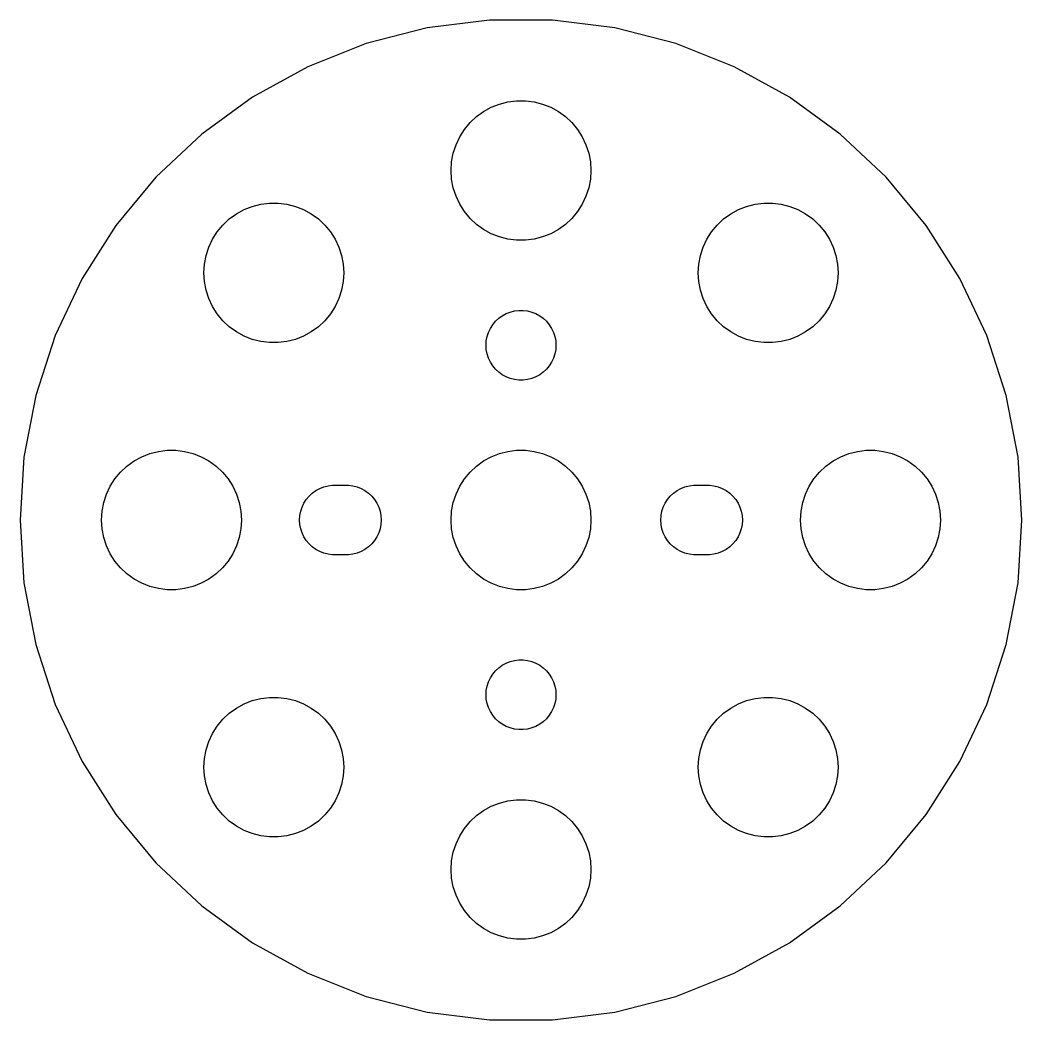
# Model space of a CAD drawing. Header units: metres. Extents: x -22 to 22, y -21 to 351.
# Drawn here: x -21.5 to 21.5, y 308.54 to 351.46 of the extents above; entities that cross this region are included whole.
import ezdxf

# ---------------------------------------------------------------- set-up
doc = ezdxf.new("R2010")
doc.units = ezdxf.units.M

msp = doc.modelspace()

# ---------------------------------------------------------------- linework, layer by layer
for p, q in [((-1.34999, 351.458), (-4.02869, 351.119)), ((1.34999, 351.458), (-1.34999, 351.458)), ((4.02869, 351.119), (1.34999, 351.458)), ((-4.02869, 351.119), (-6.64386, 350.448)), ((6.64386, 350.448), (4.02869, 351.119)), ((-6.64386, 350.448), (-9.15425, 349.454)), ((9.15425, 349.454), (6.64386, 350.448)), ((-9.15425, 349.454), (-11.5203, 348.153)), ((11.5203, 348.153), (9.15425, 349.454)), ((-11.5203, 348.153), (-13.7046, 346.566)), ((-0.927048, 347.853), (-0.562134, 347.947)), ((-0.562134, 347.947), (-0.18837, 347.994)), ((-0.18837, 347.994), (0.18837, 347.994)), ((0.18837, 347.994), (0.562134, 347.947)), ((0.562134, 347.947), (0.927048, 347.853)), ((13.7046, 346.566), (11.5203, 348.153)), ((-1.91226, 347.312), (-1.60747, 347.533)), ((-1.60747, 347.533), (-1.27733, 347.714)), ((-1.27733, 347.714), (-0.927048, 347.853)), ((0.927048, 347.853), (1.27733, 347.714)), ((1.27733, 347.714), (1.60747, 347.533)), ((1.60747, 347.533), (1.91226, 347.312)), ((-2.42705, 346.763), (-2.1869, 347.054)), ((-2.1869, 347.054), (-1.91226, 347.312)), ((1.91226, 347.312), (2.1869, 347.054)), ((2.1869, 347.054), (2.42705, 346.763)), ((-2.62891, 346.445), (-2.42705, 346.763)), ((2.42705, 346.763), (2.62891, 346.445)), ((-13.7046, 346.566), (-15.6728, 344.718)), ((-2.78932, 346.104), (-2.62891, 346.445)), ((2.62891, 346.445), (2.78932, 346.104)), ((15.6728, 344.718), (13.7046, 346.566)), ((-2.97633, 345.376), (-2.90575, 345.746)), ((-2.90575, 345.746), (-2.78932, 346.104)), ((2.78932, 346.104), (2.90575, 345.746)), ((2.90575, 345.746), (2.97633, 345.376)), ((-3, 345), (-2.97633, 345.376)), ((2.97633, 345.376), (3, 345)), ((-2.97633, 344.624), (-3, 345)), ((3, 345), (2.97633, 344.624)), ((-15.6728, 344.718), (-17.3939, 342.637)), ((-2.90575, 344.254), (-2.97633, 344.624)), ((2.97633, 344.624), (2.90575, 344.254)), ((17.3939, 342.637), (15.6728, 344.718)), ((-2.78932, 343.896), (-2.90575, 344.254)), ((2.90575, 344.254), (2.78932, 343.896)), ((-11.1691, 343.554), (-10.7954, 343.601)), ((-10.7954, 343.601), (-10.4186, 343.601)), ((-10.4186, 343.601), (-10.0448, 343.554)), ((-2.62891, 343.555), (-2.78932, 343.896)), ((2.78932, 343.896), (2.62891, 343.555)), ((10.0448, 343.554), (10.4186, 343.601)), ((10.4186, 343.601), (10.7954, 343.601)), ((10.7954, 343.601), (11.1691, 343.554)), ((-12.5193, 342.919), (-12.2145, 343.14)), ((-12.2145, 343.14), (-11.8843, 343.321)), ((-11.8843, 343.321), (-11.534, 343.46)), ((-11.534, 343.46), (-11.1691, 343.554)), ((-10.0448, 343.554), (-9.67995, 343.46)), ((-9.67995, 343.46), (-9.32965, 343.321)), ((-9.32965, 343.321), (-8.99951, 343.14)), ((-8.99951, 343.14), (-8.69472, 342.919)), ((-2.42705, 343.237), (-2.62891, 343.555)), ((-2.1869, 342.946), (-2.42705, 343.237)), ((2.42705, 343.237), (2.1869, 342.946)), ((2.62891, 343.555), (2.42705, 343.237)), ((8.69472, 342.919), (8.99951, 343.14)), ((8.99951, 343.14), (9.32965, 343.321)), ((9.32965, 343.321), (9.67995, 343.46)), ((9.67995, 343.46), (10.0448, 343.554)), ((11.1691, 343.554), (11.534, 343.46)), ((11.534, 343.46), (11.8843, 343.321)), ((11.8843, 343.321), (12.2145, 343.14)), ((12.2145, 343.14), (12.5193, 342.919)), ((-12.7939, 342.661), (-12.5193, 342.919)), ((-8.69472, 342.919), (-8.42009, 342.661)), ((-1.91226, 342.688), (-2.1869, 342.946)), ((2.1869, 342.946), (1.91226, 342.688)), ((8.42009, 342.661), (8.69472, 342.919)), ((12.5193, 342.919), (12.7939, 342.661)), ((-17.3939, 342.637), (-18.8406, 340.358)), ((-13.2359, 342.052), (-13.034, 342.37)), ((-13.034, 342.37), (-12.7939, 342.661)), ((-8.42009, 342.661), (-8.17995, 342.37)), ((-8.17995, 342.37), (-7.97807, 342.052)), ((-1.60747, 342.467), (-1.91226, 342.688)), ((-1.27733, 342.286), (-1.60747, 342.467)), ((-0.927048, 342.147), (-1.27733, 342.286)), ((1.27733, 342.286), (0.927048, 342.147)), ((1.60747, 342.467), (1.27733, 342.286)), ((1.91226, 342.688), (1.60747, 342.467)), ((7.97807, 342.052), (8.17995, 342.37)), ((8.17995, 342.37), (8.42009, 342.661)), ((12.7939, 342.661), (13.034, 342.37)), ((13.034, 342.37), (13.2359, 342.052)), ((18.8406, 340.358), (17.3939, 342.637)), ((-13.3963, 341.711), (-13.2359, 342.052)), ((-7.97807, 342.052), (-7.81766, 341.711)), ((-0.562134, 342.053), (-0.927048, 342.147)), ((-0.18837, 342.006), (-0.562134, 342.053)), ((0.18837, 342.006), (-0.18837, 342.006)), ((0.562134, 342.053), (0.18837, 342.006)), ((0.927048, 342.147), (0.562134, 342.053)), ((7.81766, 341.711), (7.97807, 342.052)), ((13.2359, 342.052), (13.3963, 341.711)), ((-13.5127, 341.353), (-13.3963, 341.711)), ((-7.81766, 341.711), (-7.70125, 341.353)), ((7.70125, 341.353), (7.81766, 341.711)), ((13.3963, 341.711), (13.5127, 341.353)), ((-13.5833, 340.983), (-13.5127, 341.353)), ((-7.70125, 341.353), (-7.63065, 340.983)), ((7.63065, 340.983), (7.70125, 341.353)), ((13.5127, 341.353), (13.5833, 340.983)), ((-13.607, 340.607), (-13.5833, 340.983)), ((-13.5833, 340.231), (-13.607, 340.607)), ((-7.63065, 340.983), (-7.60699, 340.607)), ((-7.60699, 340.607), (-7.63065, 340.231)), ((7.60699, 340.607), (7.63065, 340.983)), ((7.63065, 340.231), (7.60699, 340.607)), ((13.5833, 340.983), (13.607, 340.607)), ((13.607, 340.607), (13.5833, 340.231)), ((-18.8406, 340.358), (-19.9902, 337.915)), ((-13.5127, 339.861), (-13.5833, 340.231)), ((-7.63065, 340.231), (-7.70125, 339.861)), ((7.70125, 339.861), (7.63065, 340.231)), ((13.5833, 340.231), (13.5127, 339.861)), ((19.9902, 337.915), (18.8406, 340.358)), ((-13.3963, 339.503), (-13.5127, 339.861)), ((-7.70125, 339.861), (-7.81766, 339.503)), ((7.81766, 339.503), (7.70125, 339.861)), ((13.5127, 339.861), (13.3963, 339.503)), ((-13.2359, 339.162), (-13.3963, 339.503)), ((-7.81766, 339.503), (-7.97807, 339.162)), ((7.97807, 339.162), (7.81766, 339.503)), ((13.3963, 339.503), (13.2359, 339.162)), ((-13.034, 338.844), (-13.2359, 339.162)), ((-12.7939, 338.553), (-13.034, 338.844)), ((-8.17995, 338.844), (-8.42009, 338.553)), ((-7.97807, 339.162), (-8.17995, 338.844)), ((-0.803726, 338.766), (-0.638657, 338.857)), ((-0.638657, 338.857), (-0.463516, 338.927)), ((-0.463516, 338.927), (-0.281067, 338.973)), ((-0.281067, 338.973), (-0.094177, 338.997)), ((-0.094177, 338.997), (0.094177, 338.997)), ((0.094177, 338.997), (0.281067, 338.973)), ((0.281067, 338.973), (0.463516, 338.927)), ((0.463516, 338.927), (0.638657, 338.857)), ((0.638657, 338.857), (0.803726, 338.766)), ((8.17995, 338.844), (7.97807, 339.162)), ((8.42009, 338.553), (8.17995, 338.844)), ((13.034, 338.844), (12.7939, 338.553)), ((13.2359, 339.162), (13.034, 338.844)), ((-12.5193, 338.295), (-12.7939, 338.553)), ((-8.42009, 338.553), (-8.69472, 338.295)), ((-1.21352, 338.382), (-1.09344, 338.527)), ((-1.09344, 338.527), (-0.956131, 338.656)), ((-0.956131, 338.656), (-0.803726, 338.766)), ((0.803726, 338.766), (0.956131, 338.656)), ((0.956131, 338.656), (1.09344, 338.527)), ((1.09344, 338.527), (1.21352, 338.382)), ((8.69472, 338.295), (8.42009, 338.553)), ((12.7939, 338.553), (12.5193, 338.295)), ((-12.2145, 338.074), (-12.5193, 338.295)), ((-11.8843, 337.893), (-12.2145, 338.074)), ((-8.99951, 338.074), (-9.32965, 337.893)), ((-8.69472, 338.295), (-8.99951, 338.074)), ((-1.45287, 337.873), (-1.39465, 338.052)), ((-1.39465, 338.052), (-1.31445, 338.223)), ((-1.31445, 338.223), (-1.21352, 338.382)), ((1.21352, 338.382), (1.31445, 338.223)), ((1.31445, 338.223), (1.39465, 338.052)), ((1.39465, 338.052), (1.45287, 337.873)), ((8.99951, 338.074), (8.69472, 338.295)), ((9.32965, 337.893), (8.99951, 338.074)), ((12.2145, 338.074), (11.8843, 337.893)), ((12.5193, 338.295), (12.2145, 338.074)), ((-19.9902, 337.915), (-20.8245, 335.347)), ((-11.534, 337.754), (-11.8843, 337.893)), ((-11.1691, 337.66), (-11.534, 337.754)), ((-10.7954, 337.613), (-11.1691, 337.66)), ((-10.4186, 337.613), (-10.7954, 337.613)), ((-10.0448, 337.66), (-10.4186, 337.613)), ((-9.67995, 337.754), (-10.0448, 337.66)), ((-9.32965, 337.893), (-9.67995, 337.754)), ((-1.5, 337.5), (-1.48816, 337.688)), ((-1.48816, 337.688), (-1.45287, 337.873)), ((1.45287, 337.873), (1.48816, 337.688)), ((1.48816, 337.688), (1.5, 337.5)), ((9.67995, 337.754), (9.32965, 337.893)), ((10.0448, 337.66), (9.67995, 337.754)), ((10.4186, 337.613), (10.0448, 337.66)), ((10.7954, 337.613), (10.4186, 337.613)), ((11.1691, 337.66), (10.7954, 337.613)), ((11.534, 337.754), (11.1691, 337.66)), ((11.8843, 337.893), (11.534, 337.754)), ((20.8245, 335.347), (19.9902, 337.915)), ((-1.48816, 337.312), (-1.5, 337.5)), ((-1.45287, 337.127), (-1.48816, 337.312)), ((-1.39465, 336.948), (-1.45287, 337.127)), ((1.45287, 337.127), (1.39465, 336.948)), ((1.48816, 337.312), (1.45287, 337.127)), ((1.5, 337.5), (1.48816, 337.312)), ((-1.31445, 336.777), (-1.39465, 336.948)), ((-1.21352, 336.618), (-1.31445, 336.777)), ((1.31445, 336.777), (1.21352, 336.618)), ((1.39465, 336.948), (1.31445, 336.777)), ((-1.09344, 336.473), (-1.21352, 336.618)), ((-0.956131, 336.344), (-1.09344, 336.473)), ((-0.803726, 336.234), (-0.956131, 336.344)), ((0.956131, 336.344), (0.803726, 336.234)), ((1.09344, 336.473), (0.956131, 336.344)), ((1.21352, 336.618), (1.09344, 336.473)), ((-0.638657, 336.143), (-0.803726, 336.234)), ((-0.463516, 336.073), (-0.638657, 336.143)), ((-0.281067, 336.027), (-0.463516, 336.073)), ((-0.094177, 336.003), (-0.281067, 336.027)), ((0.094177, 336.003), (-0.094177, 336.003)), ((0.281067, 336.027), (0.094177, 336.003)), ((0.463516, 336.073), (0.281067, 336.027)), ((0.638657, 336.143), (0.463516, 336.073)), ((0.803726, 336.234), (0.638657, 336.143)), ((-20.8245, 335.347), (-21.3305, 332.695)), ((21.3305, 332.695), (20.8245, 335.347)), ((-16.2773, 332.714), (-15.927, 332.853)), ((-15.927, 332.853), (-15.5621, 332.947)), ((-15.5621, 332.947), (-15.1884, 332.994)), ((-15.1884, 332.994), (-14.8116, 332.994)), ((-14.8116, 332.994), (-14.4379, 332.947)), ((-14.4379, 332.947), (-14.0729, 332.853)), ((-14.0729, 332.853), (-13.7227, 332.714)), ((-1.27733, 332.714), (-0.927048, 332.853)), ((-0.927048, 332.853), (-0.562134, 332.947)), ((-0.562134, 332.947), (-0.18837, 332.994)), ((-0.18837, 332.994), (0.18837, 332.994)), ((0.18837, 332.994), (0.562134, 332.947)), ((0.562134, 332.947), (0.927048, 332.853)), ((0.927048, 332.853), (1.27733, 332.714)), ((13.7227, 332.714), (14.0729, 332.853)), ((14.0729, 332.853), (14.4379, 332.947)), ((14.4379, 332.947), (14.8116, 332.994)), ((14.8116, 332.994), (15.1884, 332.994)), ((15.1884, 332.994), (15.5621, 332.947)), ((15.5621, 332.947), (15.927, 332.853)), ((15.927, 332.853), (16.2773, 332.714)), ((-21.3305, 332.695), (-21.5, 330)), ((-16.9123, 332.312), (-16.6075, 332.533)), ((-16.6075, 332.533), (-16.2773, 332.714)), ((-13.7227, 332.714), (-13.3925, 332.533)), ((-13.3925, 332.533), (-13.0877, 332.312)), ((-1.91226, 332.312), (-1.60747, 332.533)), ((-1.60747, 332.533), (-1.27733, 332.714)), ((1.27733, 332.714), (1.60747, 332.533)), ((1.60747, 332.533), (1.91226, 332.312)), ((13.0877, 332.312), (13.3925, 332.533)), ((13.3925, 332.533), (13.7227, 332.714)), ((16.2773, 332.714), (16.6075, 332.533)), ((16.6075, 332.533), (16.9123, 332.312)), ((21.5, 330), (21.3305, 332.695)), ((-17.427, 331.763), (-17.1869, 332.054)), ((-17.1869, 332.054), (-16.9123, 332.312)), ((-13.0877, 332.312), (-12.8131, 332.054)), ((-12.8131, 332.054), (-12.5729, 331.763)), ((-2.42705, 331.763), (-2.1869, 332.054)), ((-2.1869, 332.054), (-1.91226, 332.312)), ((1.91226, 332.312), (2.1869, 332.054)), ((2.1869, 332.054), (2.42705, 331.763)), ((12.5729, 331.763), (12.8131, 332.054)), ((12.8131, 332.054), (13.0877, 332.312)), ((16.9123, 332.312), (17.1869, 332.054)), ((17.1869, 332.054), (17.427, 331.763)), ((-17.6289, 331.445), (-17.427, 331.763)), ((-12.5729, 331.763), (-12.3711, 331.445)), ((-2.62891, 331.445), (-2.42705, 331.763)), ((2.42705, 331.763), (2.62891, 331.445)), ((12.3711, 331.445), (12.5729, 331.763)), ((17.427, 331.763), (17.6289, 331.445)), ((-17.9057, 330.746), (-17.7893, 331.104)), ((-17.7893, 331.104), (-17.6289, 331.445)), ((-12.3711, 331.445), (-12.2107, 331.104)), ((-12.2107, 331.104), (-12.0942, 330.746)), ((-9.09344, 331.027), (-8.95613, 331.156)), ((-8.95613, 331.156), (-8.80373, 331.266)), ((-8.80373, 331.266), (-8.63866, 331.357)), ((-8.63866, 331.357), (-8.46352, 331.427)), ((-8.46352, 331.427), (-8.28107, 331.473)), ((-8.28107, 331.473), (-8.09418, 331.497)), ((-8.09418, 331.497), (-7.40581, 331.497)), ((-7.40581, 331.497), (-7.21892, 331.473)), ((-7.21892, 331.473), (-7.03647, 331.427)), ((-7.03647, 331.427), (-6.86133, 331.357)), ((-6.86133, 331.357), (-6.69626, 331.266)), ((-6.69626, 331.266), (-6.54385, 331.156)), ((-6.54385, 331.156), (-6.40654, 331.027)), ((-2.90575, 330.746), (-2.78932, 331.104)), ((-2.78932, 331.104), (-2.62891, 331.445)), ((2.62891, 331.445), (2.78932, 331.104)), ((2.78932, 331.104), (2.90575, 330.746)), ((6.40654, 331.027), (6.54385, 331.156)), ((6.54385, 331.156), (6.69626, 331.266)), ((6.69626, 331.266), (6.86133, 331.357)), ((6.86133, 331.357), (7.03647, 331.427)), ((7.03647, 331.427), (7.21892, 331.473)), ((7.21892, 331.473), (7.40581, 331.497)), ((7.40581, 331.497), (8.09418, 331.497)), ((8.09418, 331.497), (8.28107, 331.473)), ((8.28107, 331.473), (8.46352, 331.427)), ((8.46352, 331.427), (8.63866, 331.357)), ((8.63866, 331.357), (8.80373, 331.266)), ((8.80373, 331.266), (8.95613, 331.156)), ((8.95613, 331.156), (9.09344, 331.027)), ((12.0942, 330.746), (12.2107, 331.104)), ((12.2107, 331.104), (12.3711, 331.445)), ((17.6289, 331.445), (17.7893, 331.104)), ((17.7893, 331.104), (17.9057, 330.746)), ((-17.9763, 330.376), (-17.9057, 330.746)), ((-12.0942, 330.746), (-12.0237, 330.376)), ((-9.39465, 330.552), (-9.31445, 330.723)), ((-9.31445, 330.723), (-9.21352, 330.882)), ((-9.21352, 330.882), (-9.09344, 331.027)), ((-6.40654, 331.027), (-6.28647, 330.882)), ((-6.28647, 330.882), (-6.18553, 330.723)), ((-6.18553, 330.723), (-6.10533, 330.552)), ((-2.97633, 330.376), (-2.90575, 330.746)), ((2.90575, 330.746), (2.97633, 330.376)), ((6.10533, 330.552), (6.18553, 330.723)), ((6.18553, 330.723), (6.28647, 330.882)), ((6.28647, 330.882), (6.40654, 331.027)), ((9.09344, 331.027), (9.21352, 330.882)), ((9.21352, 330.882), (9.31445, 330.723)), ((9.31445, 330.723), (9.39465, 330.552)), ((12.0237, 330.376), (12.0942, 330.746)), ((17.9057, 330.746), (17.9763, 330.376)), ((-18, 330), (-17.9763, 330.376)), ((-12.0237, 330.376), (-12, 330)), ((-9.48816, 330.188), (-9.45287, 330.373)), ((-9.45287, 330.373), (-9.39465, 330.552)), ((-6.10533, 330.552), (-6.04712, 330.373)), ((-6.04712, 330.373), (-6.01183, 330.188)), ((-3, 330), (-2.97633, 330.376)), ((2.97633, 330.376), (3, 330)), ((6.01183, 330.188), (6.04712, 330.373)), ((6.04712, 330.373), (6.10533, 330.552)), ((9.39465, 330.552), (9.45287, 330.373)), ((9.45287, 330.373), (9.48816, 330.188)), ((12, 330), (12.0237, 330.376)), ((17.9763, 330.376), (18, 330)), ((-21.5, 330), (-21.3305, 327.305)), ((-17.9763, 329.624), (-18, 330)), ((-12, 330), (-12.0237, 329.624)), ((-9.5, 330), (-9.48816, 330.188)), ((-9.48816, 329.812), (-9.5, 330)), ((-9.45287, 329.627), (-9.48816, 329.812)), ((-6.01183, 329.812), (-6.04712, 329.627)), ((-6.01183, 330.188), (-6, 330)), ((-6, 330), (-6.01183, 329.812)), ((-2.97633, 329.624), (-3, 330)), ((3, 330), (2.97633, 329.624)), ((6, 330), (6.01183, 330.188)), ((6.01183, 329.812), (6, 330)), ((6.04712, 329.627), (6.01183, 329.812)), ((9.48816, 329.812), (9.45287, 329.627)), ((9.48816, 330.188), (9.5, 330)), ((9.5, 330), (9.48816, 329.812)), ((12.0237, 329.624), (12, 330)), ((18, 330), (17.9763, 329.624)), ((21.3305, 327.305), (21.5, 330)), ((-17.9057, 329.254), (-17.9763, 329.624)), ((-12.0237, 329.624), (-12.0942, 329.254)), ((-9.39465, 329.448), (-9.45287, 329.627)), ((-9.31445, 329.277), (-9.39465, 329.448)), ((-6.10533, 329.448), (-6.18553, 329.277)), ((-6.04712, 329.627), (-6.10533, 329.448)), ((-2.90575, 329.254), (-2.97633, 329.624)), ((2.97633, 329.624), (2.90575, 329.254)), ((6.10533, 329.448), (6.04712, 329.627)), ((6.18553, 329.277), (6.10533, 329.448)), ((9.39465, 329.448), (9.31445, 329.277)), ((9.45287, 329.627), (9.39465, 329.448)), ((12.0942, 329.254), (12.0237, 329.624)), ((17.9763, 329.624), (17.9057, 329.254)), ((-17.7893, 328.896), (-17.9057, 329.254)), ((-12.0942, 329.254), (-12.2107, 328.896)), ((-9.21352, 329.118), (-9.31445, 329.277)), ((-9.09344, 328.973), (-9.21352, 329.118)), ((-8.95613, 328.844), (-9.09344, 328.973)), ((-6.40654, 328.973), (-6.54385, 328.844)), ((-6.28647, 329.118), (-6.40654, 328.973)), ((-6.18553, 329.277), (-6.28647, 329.118)), ((-2.78932, 328.896), (-2.90575, 329.254)), ((2.90575, 329.254), (2.78932, 328.896)), ((6.28647, 329.118), (6.18553, 329.277)), ((6.40654, 328.973), (6.28647, 329.118)), ((6.54385, 328.844), (6.40654, 328.973)), ((9.09344, 328.973), (8.95613, 328.844)), ((9.21352, 329.118), (9.09344, 328.973)), ((9.31445, 329.277), (9.21352, 329.118)), ((12.2107, 328.896), (12.0942, 329.254)), ((17.9057, 329.254), (17.7893, 328.896)), ((-17.6289, 328.555), (-17.7893, 328.896)), ((-17.427, 328.237), (-17.6289, 328.555)), ((-12.3711, 328.555), (-12.5729, 328.237)), ((-12.2107, 328.896), (-12.3711, 328.555)), ((-8.80373, 328.734), (-8.95613, 328.844)), ((-8.63866, 328.643), (-8.80373, 328.734)), ((-8.46352, 328.573), (-8.63866, 328.643)), ((-8.28107, 328.527), (-8.46352, 328.573)), ((-8.09418, 328.503), (-8.28107, 328.527)), ((-7.21892, 328.527), (-7.40581, 328.503)), ((-7.03647, 328.573), (-7.21892, 328.527)), ((-6.86133, 328.643), (-7.03647, 328.573)), ((-6.69626, 328.734), (-6.86133, 328.643)), ((-6.54385, 328.844), (-6.69626, 328.734)), ((-2.62891, 328.555), (-2.78932, 328.896)), ((-2.42705, 328.237), (-2.62891, 328.555)), ((2.62891, 328.555), (2.42705, 328.237)), ((2.78932, 328.896), (2.62891, 328.555)), ((6.69626, 328.734), (6.54385, 328.844)), ((6.86133, 328.643), (6.69626, 328.734)), ((7.03647, 328.573), (6.86133, 328.643)), ((7.21892, 328.527), (7.03647, 328.573)), ((7.40581, 328.503), (7.21892, 328.527)), ((8.28107, 328.527), (8.09418, 328.503)), ((8.46352, 328.573), (8.28107, 328.527)), ((8.63866, 328.643), (8.46352, 328.573)), ((8.80373, 328.734), (8.63866, 328.643)), ((8.95613, 328.844), (8.80373, 328.734)), ((12.3711, 328.555), (12.2107, 328.896)), ((12.5729, 328.237), (12.3711, 328.555)), ((17.6289, 328.555), (17.427, 328.237)), ((17.7893, 328.896), (17.6289, 328.555)), ((-17.1869, 327.946), (-17.427, 328.237)), ((-12.5729, 328.237), (-12.8131, 327.946)), ((-7.40581, 328.503), (-8.09418, 328.503)), ((-2.1869, 327.946), (-2.42705, 328.237)), ((2.42705, 328.237), (2.1869, 327.946)), ((8.09418, 328.503), (7.40581, 328.503)), ((12.8131, 327.946), (12.5729, 328.237)), ((17.427, 328.237), (17.1869, 327.946)), ((-16.9123, 327.688), (-17.1869, 327.946)), ((-16.6075, 327.467), (-16.9123, 327.688)), ((-13.0877, 327.688), (-13.3925, 327.467)), ((-12.8131, 327.946), (-13.0877, 327.688)), ((-1.91226, 327.688), (-2.1869, 327.946)), ((-1.60747, 327.467), (-1.91226, 327.688)), ((1.91226, 327.688), (1.60747, 327.467)), ((2.1869, 327.946), (1.91226, 327.688)), ((13.0877, 327.688), (12.8131, 327.946)), ((13.3925, 327.467), (13.0877, 327.688)), ((16.9123, 327.688), (16.6075, 327.467)), ((17.1869, 327.946), (16.9123, 327.688)), ((-21.3305, 327.305), (-20.8245, 324.653)), ((-16.2773, 327.286), (-16.6075, 327.467)), ((-15.927, 327.147), (-16.2773, 327.286)), ((-13.7227, 327.286), (-14.0729, 327.147)), ((-13.3925, 327.467), (-13.7227, 327.286)), ((-1.27733, 327.286), (-1.60747, 327.467)), ((-0.927048, 327.147), (-1.27733, 327.286)), ((1.27733, 327.286), (0.927048, 327.147)), ((1.60747, 327.467), (1.27733, 327.286)), ((13.7227, 327.286), (13.3925, 327.467)), ((14.0729, 327.147), (13.7227, 327.286)), ((16.2773, 327.286), (15.927, 327.147)), ((16.6075, 327.467), (16.2773, 327.286)), ((20.8245, 324.653), (21.3305, 327.305)), ((-15.5621, 327.053), (-15.927, 327.147)), ((-15.1884, 327.006), (-15.5621, 327.053)), ((-14.8116, 327.006), (-15.1884, 327.006)), ((-14.4379, 327.053), (-14.8116, 327.006)), ((-14.0729, 327.147), (-14.4379, 327.053)), ((-0.562134, 327.053), (-0.927048, 327.147)), ((-0.18837, 327.006), (-0.562134, 327.053)), ((0.18837, 327.006), (-0.18837, 327.006)), ((0.562134, 327.053), (0.18837, 327.006)), ((0.927048, 327.147), (0.562134, 327.053)), ((14.4379, 327.053), (14.0729, 327.147)), ((14.8116, 327.006), (14.4379, 327.053)), ((15.1884, 327.006), (14.8116, 327.006)), ((15.5621, 327.053), (15.1884, 327.006)), ((15.927, 327.147), (15.5621, 327.053)), ((-20.8245, 324.653), (-19.9902, 322.085)), ((19.9902, 322.085), (20.8245, 324.653)), ((-0.803726, 323.766), (-0.638657, 323.857)), ((-0.638657, 323.857), (-0.463516, 323.927)), ((-0.463516, 323.927), (-0.281067, 323.973)), ((-0.281067, 323.973), (-0.094177, 323.997)), ((-0.094177, 323.997), (0.094177, 323.997)), ((0.094177, 323.997), (0.281067, 323.973)), ((0.281067, 323.973), (0.463516, 323.927)), ((0.463516, 323.927), (0.638657, 323.857)), ((0.638657, 323.857), (0.803726, 323.766)), ((-1.31445, 323.223), (-1.21352, 323.382)), ((-1.21352, 323.382), (-1.09344, 323.527)), ((-1.09344, 323.527), (-0.956131, 323.656)), ((-0.956131, 323.656), (-0.803726, 323.766)), ((0.803726, 323.766), (0.956131, 323.656)), ((0.956131, 323.656), (1.09344, 323.527)), ((1.09344, 323.527), (1.21352, 323.382)), ((1.21352, 323.382), (1.31445, 323.223)), ((-1.45287, 322.873), (-1.39465, 323.052)), ((-1.39465, 323.052), (-1.31445, 323.223)), ((1.31445, 323.223), (1.39465, 323.052)), ((1.39465, 323.052), (1.45287, 322.873)), ((-1.5, 322.5), (-1.48816, 322.688)), ((-1.48816, 322.312), (-1.5, 322.5)), ((-1.48816, 322.688), (-1.45287, 322.873)), ((1.45287, 322.873), (1.48816, 322.688)), ((1.48816, 322.688), (1.5, 322.5)), ((1.5, 322.5), (1.48816, 322.312)), ((-19.9902, 322.085), (-18.8406, 319.642)), ((-12.2145, 321.926), (-11.8843, 322.107)), ((-11.8843, 322.107), (-11.534, 322.246)), ((-11.534, 322.246), (-11.1691, 322.34)), ((-11.1691, 322.34), (-10.7954, 322.387)), ((-10.7954, 322.387), (-10.4186, 322.387)), ((-10.4186, 322.387), (-10.0448, 322.34)), ((-10.0448, 322.34), (-9.67995, 322.246)), ((-9.67995, 322.246), (-9.32965, 322.107)), ((-9.32965, 322.107), (-8.99951, 321.926)), ((-1.45287, 322.127), (-1.48816, 322.312)), ((-1.39465, 321.948), (-1.45287, 322.127)), ((1.45287, 322.127), (1.39465, 321.948)), ((1.48816, 322.312), (1.45287, 322.127)), ((8.99951, 321.926), (9.32965, 322.107)), ((9.32965, 322.107), (9.67995, 322.246)), ((9.67995, 322.246), (10.0448, 322.34)), ((10.0448, 322.34), (10.4186, 322.387)), ((10.4186, 322.387), (10.7954, 322.387)), ((10.7954, 322.387), (11.1691, 322.34)), ((11.1691, 322.34), (11.534, 322.246)), ((11.534, 322.246), (11.8843, 322.107)), ((11.8843, 322.107), (12.2145, 321.926)), ((18.8406, 319.642), (19.9902, 322.085)), ((-12.7939, 321.447), (-12.5193, 321.705)), ((-12.5193, 321.705), (-12.2145, 321.926)), ((-8.99951, 321.926), (-8.69472, 321.705)), ((-8.69472, 321.705), (-8.42009, 321.447)), ((-1.31445, 321.777), (-1.39465, 321.948)), ((-1.21352, 321.618), (-1.31445, 321.777)), ((1.31445, 321.777), (1.21352, 321.618)), ((1.39465, 321.948), (1.31445, 321.777)), ((8.42009, 321.447), (8.69472, 321.705)), ((8.69472, 321.705), (8.99951, 321.926)), ((12.2145, 321.926), (12.5193, 321.705)), ((12.5193, 321.705), (12.7939, 321.447)), ((-13.034, 321.156), (-12.7939, 321.447)), ((-8.42009, 321.447), (-8.17995, 321.156)), ((-1.09344, 321.473), (-1.21352, 321.618)), ((-0.956131, 321.344), (-1.09344, 321.473)), ((-0.803726, 321.234), (-0.956131, 321.344)), ((-0.638657, 321.143), (-0.803726, 321.234)), ((0.803726, 321.234), (0.638657, 321.143)), ((0.956131, 321.344), (0.803726, 321.234)), ((1.09344, 321.473), (0.956131, 321.344)), ((1.21352, 321.618), (1.09344, 321.473)), ((8.17995, 321.156), (8.42009, 321.447)), ((12.7939, 321.447), (13.034, 321.156)), ((-13.3963, 320.497), (-13.2359, 320.838)), ((-13.2359, 320.838), (-13.034, 321.156)), ((-8.17995, 321.156), (-7.97807, 320.838)), ((-7.97807, 320.838), (-7.81766, 320.497)), ((-0.463516, 321.073), (-0.638657, 321.143)), ((-0.281067, 321.027), (-0.463516, 321.073)), ((-0.094177, 321.003), (-0.281067, 321.027)), ((0.094177, 321.003), (-0.094177, 321.003)), ((0.281067, 321.027), (0.094177, 321.003)), ((0.463516, 321.073), (0.281067, 321.027)), ((0.638657, 321.143), (0.463516, 321.073)), ((7.81766, 320.497), (7.97807, 320.838)), ((7.97807, 320.838), (8.17995, 321.156)), ((13.034, 321.156), (13.2359, 320.838)), ((13.2359, 320.838), (13.3963, 320.497)), ((-13.5127, 320.139), (-13.3963, 320.497)), ((-7.81766, 320.497), (-7.70125, 320.139)), ((7.70125, 320.139), (7.81766, 320.497)), ((13.3963, 320.497), (13.5127, 320.139)), ((-13.5833, 319.769), (-13.5127, 320.139)), ((-7.70125, 320.139), (-7.63065, 319.769)), ((7.63065, 319.769), (7.70125, 320.139)), ((13.5127, 320.139), (13.5833, 319.769)), ((-18.8406, 319.642), (-17.3939, 317.363)), ((-13.607, 319.393), (-13.5833, 319.769)), ((-7.63065, 319.769), (-7.60699, 319.393)), ((7.60699, 319.393), (7.63065, 319.769)), ((13.5833, 319.769), (13.607, 319.393)), ((17.3939, 317.363), (18.8406, 319.642)), ((-13.5833, 319.017), (-13.607, 319.393)), ((-7.60699, 319.393), (-7.63065, 319.017)), ((7.63065, 319.017), (7.60699, 319.393)), ((13.607, 319.393), (13.5833, 319.017)), ((-13.5127, 318.647), (-13.5833, 319.017)), ((-13.3963, 318.289), (-13.5127, 318.647)), ((-7.70125, 318.647), (-7.81766, 318.289)), ((-7.63065, 319.017), (-7.70125, 318.647)), ((7.70125, 318.647), (7.63065, 319.017)), ((7.81766, 318.289), (7.70125, 318.647)), ((13.5127, 318.647), (13.3963, 318.289)), ((13.5833, 319.017), (13.5127, 318.647)), ((-13.2359, 317.948), (-13.3963, 318.289)), ((-7.81766, 318.289), (-7.97807, 317.948)), ((7.97807, 317.948), (7.81766, 318.289)), ((13.3963, 318.289), (13.2359, 317.948)), ((-13.034, 317.63), (-13.2359, 317.948)), ((-7.97807, 317.948), (-8.17995, 317.63)), ((-1.27733, 317.714), (-0.927048, 317.853)), ((-0.927048, 317.853), (-0.562134, 317.947)), ((-0.562134, 317.947), (-0.18837, 317.994)), ((-0.18837, 317.994), (0.18837, 317.994)), ((0.18837, 317.994), (0.562134, 317.947)), ((0.562134, 317.947), (0.927048, 317.853)), ((0.927048, 317.853), (1.27733, 317.714)), ((8.17995, 317.63), (7.97807, 317.948)), ((13.2359, 317.948), (13.034, 317.63)), ((-17.3939, 317.363), (-15.6728, 315.282)), ((-12.7939, 317.339), (-13.034, 317.63)), ((-8.17995, 317.63), (-8.42009, 317.339)), ((-1.91226, 317.312), (-1.60747, 317.533)), ((-1.60747, 317.533), (-1.27733, 317.714)), ((1.27733, 317.714), (1.60747, 317.533)), ((1.60747, 317.533), (1.91226, 317.312)), ((8.42009, 317.339), (8.17995, 317.63)), ((13.034, 317.63), (12.7939, 317.339)), ((15.6728, 315.282), (17.3939, 317.363)), ((-12.5193, 317.081), (-12.7939, 317.339)), ((-12.2145, 316.86), (-12.5193, 317.081)), ((-8.69472, 317.081), (-8.99951, 316.86)), ((-8.42009, 317.339), (-8.69472, 317.081)), ((-2.42705, 316.763), (-2.1869, 317.054)), ((-2.1869, 317.054), (-1.91226, 317.312)), ((1.91226, 317.312), (2.1869, 317.054)), ((2.1869, 317.054), (2.42705, 316.763)), ((8.69472, 317.081), (8.42009, 317.339)), ((8.99951, 316.86), (8.69472, 317.081)), ((12.5193, 317.081), (12.2145, 316.86)), ((12.7939, 317.339), (12.5193, 317.081)), ((-11.8843, 316.679), (-12.2145, 316.86)), ((-11.534, 316.54), (-11.8843, 316.679)), ((-11.1691, 316.446), (-11.534, 316.54)), ((-9.67995, 316.54), (-10.0448, 316.446)), ((-9.32965, 316.679), (-9.67995, 316.54)), ((-8.99951, 316.86), (-9.32965, 316.679)), ((-2.62891, 316.445), (-2.42705, 316.763)), ((2.42705, 316.763), (2.62891, 316.445)), ((9.32965, 316.679), (8.99951, 316.86)), ((9.67995, 316.54), (9.32965, 316.679)), ((10.0448, 316.446), (9.67995, 316.54)), ((11.534, 316.54), (11.1691, 316.446)), ((11.8843, 316.679), (11.534, 316.54)), ((12.2145, 316.86), (11.8843, 316.679)), ((-10.7954, 316.399), (-11.1691, 316.446)), ((-10.4186, 316.399), (-10.7954, 316.399)), ((-10.0448, 316.446), (-10.4186, 316.399)), ((-2.90575, 315.746), (-2.78932, 316.104)), ((-2.78932, 316.104), (-2.62891, 316.445)), ((2.62891, 316.445), (2.78932, 316.104)), ((2.78932, 316.104), (2.90575, 315.746)), ((10.4186, 316.399), (10.0448, 316.446)), ((10.7954, 316.399), (10.4186, 316.399)), ((11.1691, 316.446), (10.7954, 316.399)), ((-2.97633, 315.376), (-2.90575, 315.746)), ((2.90575, 315.746), (2.97633, 315.376)), ((-15.6728, 315.282), (-13.7046, 313.434)), ((-3, 315), (-2.97633, 315.376)), ((2.97633, 315.376), (3, 315)), ((13.7046, 313.434), (15.6728, 315.282)), ((-2.97633, 314.624), (-3, 315)), ((3, 315), (2.97633, 314.624)), ((-2.90575, 314.254), (-2.97633, 314.624)), ((2.97633, 314.624), (2.90575, 314.254)), ((-2.78932, 313.896), (-2.90575, 314.254)), ((2.90575, 314.254), (2.78932, 313.896)), ((-2.62891, 313.555), (-2.78932, 313.896)), ((-2.42705, 313.237), (-2.62891, 313.555)), ((2.62891, 313.555), (2.42705, 313.237)), ((2.78932, 313.896), (2.62891, 313.555)), ((-13.7046, 313.434), (-11.5203, 311.847)), ((-2.1869, 312.946), (-2.42705, 313.237)), ((2.42705, 313.237), (2.1869, 312.946)), ((11.5203, 311.847), (13.7046, 313.434)), ((-1.91226, 312.688), (-2.1869, 312.946)), ((-1.60747, 312.467), (-1.91226, 312.688)), ((1.91226, 312.688), (1.60747, 312.467)), ((2.1869, 312.946), (1.91226, 312.688)), ((-1.27733, 312.286), (-1.60747, 312.467)), ((-0.927048, 312.147), (-1.27733, 312.286)), ((1.27733, 312.286), (0.927048, 312.147)), ((1.60747, 312.467), (1.27733, 312.286)), ((-11.5203, 311.847), (-9.15425, 310.546)), ((-0.562134, 312.053), (-0.927048, 312.147)), ((-0.18837, 312.006), (-0.562134, 312.053)), ((0.18837, 312.006), (-0.18837, 312.006)), ((0.562134, 312.053), (0.18837, 312.006)), ((0.927048, 312.147), (0.562134, 312.053)), ((9.15425, 310.546), (11.5203, 311.847)), ((-9.15425, 310.546), (-6.64386, 309.552)), ((6.64386, 309.552), (9.15425, 310.546)), ((-6.64386, 309.552), (-4.02869, 308.881)), ((4.02869, 308.881), (6.64386, 309.552)), ((-4.02869, 308.881), (-1.34999, 308.542)), ((1.34999, 308.542), (4.02869, 308.881)), ((-1.34999, 308.542), (1.34999, 308.542))]:
    msp.add_line(p, q)

doc.saveas('drawing.dxf')
